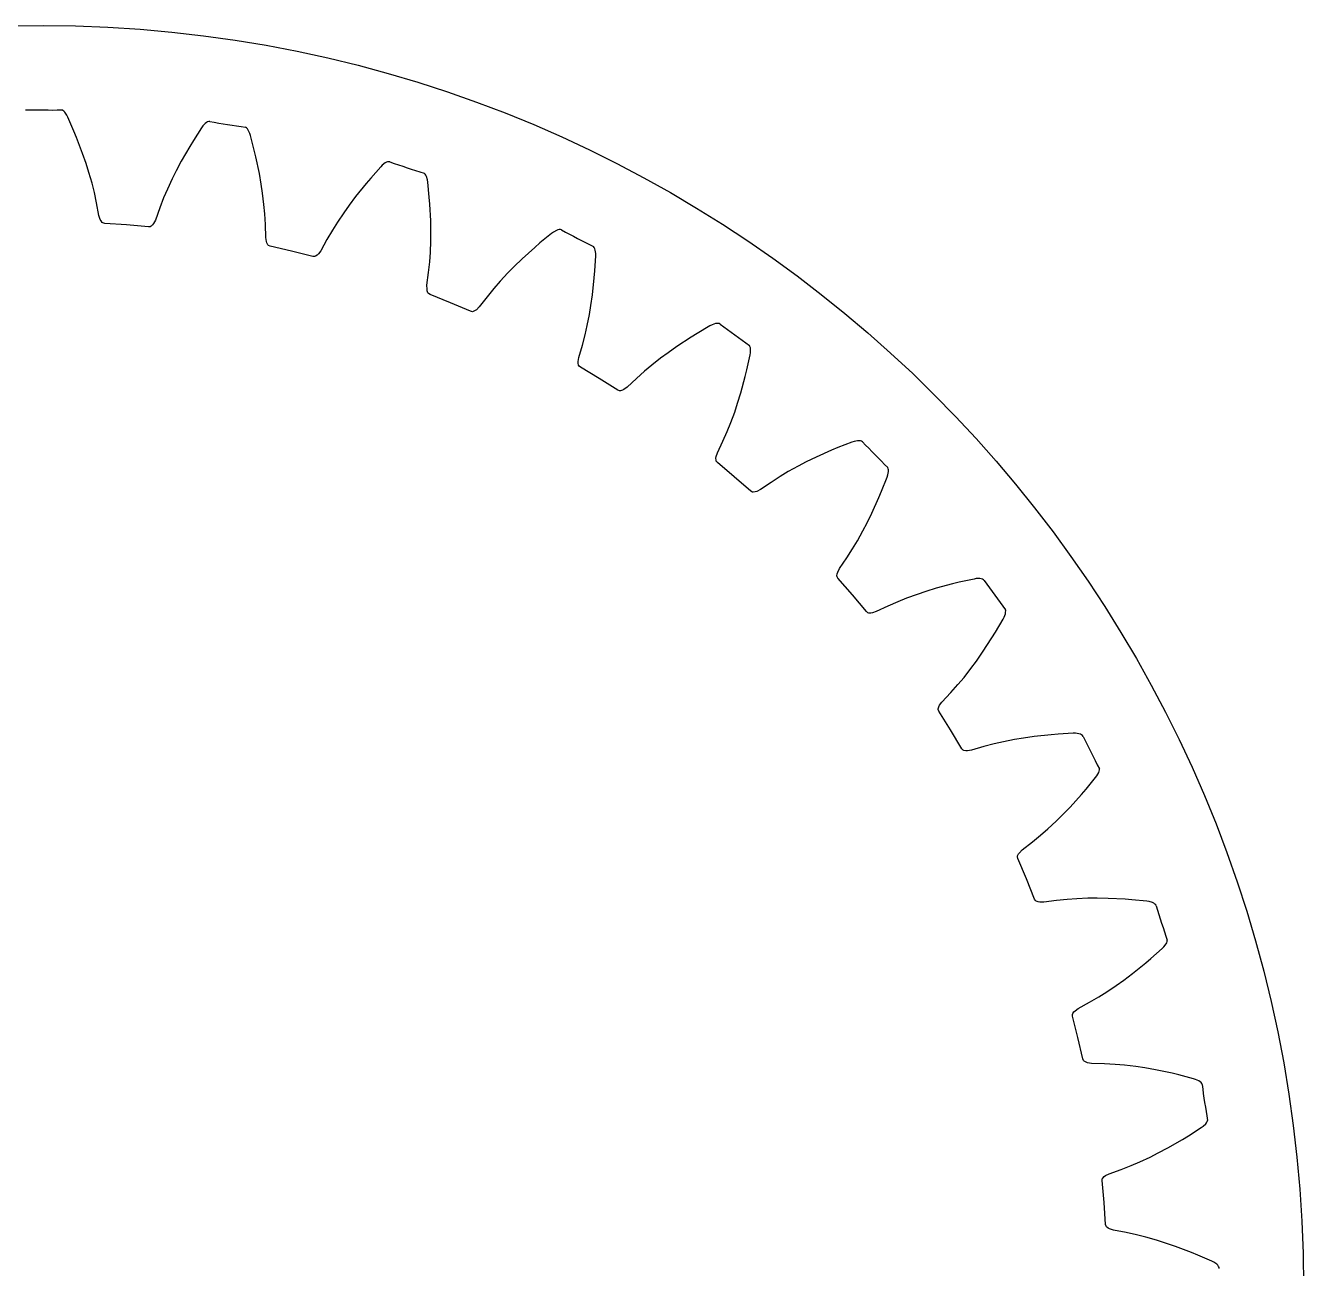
# Model space of a CAD drawing. Extents: x -33.8 to 33.8, y -33.8 to 33.8.
# Drawn here: x -0.47 to 33.75, y 0.47 to 33.75 of the extents above; entities that cross this region are included whole.
import ezdxf

# ---------------------------------------------------------------- set-up
doc = ezdxf.new("R2010")
doc.units = 0

msp = doc.modelspace()

# ---------------------------------------------------------------- linework, layer by layer
msp.add_circle((0, 0), 33.75)
msp.add_circle((0, 0), 33.75)
at = {"layer": 'layer0'}
for p, q in [((0.527, 31.478), (0.499, 31.491)), ((0.555, 31.457), (0.527, 31.478)), ((0.582, 31.428), (0.555, 31.457)), ((0.636, 31.348), (0.582, 31.428)), ((0.663, 31.295), (0.636, 31.348)), ((0.825, 30.926), (0.663, 31.295)), ((4.373, 31.156), (4.341, 31.132)), ((4.404, 31.172), (4.373, 31.156)), ((4.433, 31.181), (4.404, 31.172)), ((4.462, 31.182), (4.433, 31.181)), ((0.895, 30.753), (0.825, 30.926)), ((4.241, 31.014), (4.023, 30.674)), ((4.276, 31.062), (4.241, 31.014)), ((4.341, 31.132), (4.276, 31.062)), ((5.445, 31.008), (5.419, 31.025)), ((5.469, 30.983), (5.445, 31.008)), ((5.491, 30.95), (5.469, 30.983)), ((5.532, 30.863), (5.491, 30.95)), ((5.551, 30.806), (5.532, 30.863)), ((5.652, 30.416), (5.551, 30.806)), ((1.058, 30.328), (0.895, 30.753)), ((3.927, 30.515), (3.699, 30.12)), ((4.023, 30.674), (3.927, 30.515)), ((1.151, 30.054), (1.058, 30.328)), ((3.699, 30.12), (3.564, 29.864)), ((5.695, 30.235), (5.652, 30.416)), ((5.79, 29.789), (5.695, 30.235)), ((1.227, 29.818), (1.151, 30.054)), ((1.309, 29.53), (1.227, 29.818)), ((3.564, 29.864), (3.453, 29.643)), ((5.839, 29.504), (5.79, 29.789)), ((9.04, 29.969), (8.772, 29.667)), ((9.082, 30.011), (9.04, 29.969)), ((9.158, 30.07), (9.082, 30.011)), ((9.193, 30.088), (9.158, 30.07)), ((9.226, 30.1), (9.193, 30.088)), ((9.257, 30.104), (9.226, 30.1)), ((9.285, 30.1), (9.257, 30.104)), ((10.228, 29.774), (10.206, 29.795)), ((10.248, 29.746), (10.228, 29.774)), ((1.371, 29.283), (1.309, 29.53)), ((3.453, 29.643), (3.326, 29.371)), ((5.876, 29.259), (5.839, 29.504)), ((8.652, 29.525), (8.365, 29.171)), ((8.772, 29.667), (8.652, 29.525)), ((10.266, 29.71), (10.248, 29.746)), ((10.292, 29.618), (10.266, 29.71)), ((10.302, 29.559), (10.292, 29.618)), ((10.341, 29.157), (10.302, 29.559)), ((1.432, 29.001), (1.371, 29.283)), ((3.227, 29.137), (3.122, 28.868)), ((3.326, 29.371), (3.227, 29.137)), ((5.913, 28.962), (5.876, 29.259)), ((8.365, 29.171), (8.192, 28.939)), ((10.355, 28.972), (10.341, 29.157)), ((1.495, 28.662), (1.432, 29.001)), ((3.122, 28.868), (3.007, 28.543)), ((5.935, 28.708), (5.913, 28.962)), ((8.192, 28.939), (8.048, 28.738)), ((10.378, 28.517), (10.355, 28.972)), ((1.529, 28.56), (1.495, 28.662)), ((1.55, 28.522), (1.529, 28.56)), ((1.583, 28.478), (1.55, 28.522)), ((1.603, 28.464), (1.583, 28.478)), ((1.648, 28.452), (1.603, 28.464)), ((2.236, 28.412), (1.648, 28.452)), ((2.823, 28.359), (2.236, 28.412)), ((2.236, 28.412), (2.236, 28.412)), ((2.931, 28.413), (2.891, 28.375)), ((2.957, 28.448), (2.931, 28.413)), ((3.007, 28.543), (2.957, 28.448)), ((5.951, 28.42), (5.935, 28.708)), ((5.961, 28.075), (5.951, 28.42)), ((7.88, 28.489), (7.745, 28.273)), ((8.048, 28.738), (7.88, 28.489)), ((10.382, 28.228), (10.378, 28.517)), ((2.87, 28.364), (2.823, 28.359)), ((2.891, 28.375), (2.87, 28.364)), ((5.978, 27.97), (5.961, 28.075)), ((7.745, 28.273), (7.6, 28.024)), ((10.381, 27.98), (10.382, 28.228)), ((13.617, 28.185), (13.305, 27.93)), ((13.665, 28.22), (13.617, 28.185)), ((13.749, 28.267), (13.665, 28.22)), ((13.787, 28.28), (13.749, 28.267)), ((13.821, 28.286), (13.787, 28.28)), ((13.852, 28.285), (13.821, 28.286)), ((13.88, 28.277), (13.852, 28.285)), ((5.992, 27.928), (5.978, 27.97)), ((6.019, 27.88), (5.992, 27.928)), ((6.036, 27.862), (6.019, 27.88)), ((6.079, 27.844), (6.036, 27.862)), ((6.653, 27.712), (6.079, 27.844)), ((7.435, 27.721), (7.371, 27.635)), ((7.6, 28.024), (7.435, 27.721)), ((10.37, 27.68), (10.381, 27.98)), ((13.164, 27.808), (12.826, 27.503)), ((13.305, 27.93), (13.164, 27.808)), ((14.76, 27.807), (14.741, 27.832)), ((14.775, 27.776), (14.76, 27.807)), ((14.787, 27.738), (14.775, 27.776)), ((14.799, 27.643), (14.787, 27.738)), ((7.224, 27.569), (6.653, 27.712)), ((6.653, 27.712), (6.653, 27.712)), ((7.271, 27.566), (7.224, 27.569)), ((7.294, 27.573), (7.271, 27.566)), ((7.34, 27.605), (7.294, 27.573)), ((7.371, 27.635), (7.34, 27.605)), ((10.324, 27.139), (10.353, 27.426)), ((10.353, 27.426), (10.37, 27.68)), ((12.826, 27.503), (12.618, 27.301)), ((14.775, 27.181), (14.799, 27.583)), ((14.799, 27.583), (14.799, 27.643)), ((10.279, 26.797), (10.324, 27.139)), ((12.444, 27.125), (12.24, 26.906)), ((12.618, 27.301), (12.444, 27.125)), ((14.759, 26.995), (14.775, 27.181)), ((10.28, 26.69), (10.279, 26.797)), ((12.072, 26.713), (11.89, 26.49)), ((12.24, 26.906), (12.072, 26.713)), ((14.712, 26.542), (14.759, 26.995)), ((10.287, 26.647), (10.28, 26.69)), ((10.306, 26.595), (10.287, 26.647)), ((10.32, 26.575), (10.306, 26.595)), ((10.36, 26.55), (10.32, 26.575)), ((10.906, 26.33), (10.36, 26.55)), ((11.89, 26.49), (11.68, 26.217)), ((14.67, 26.256), (14.712, 26.542)), ((11.448, 26.099), (10.906, 26.33)), ((10.906, 26.33), (10.906, 26.33)), ((11.494, 26.089), (11.448, 26.099)), ((11.518, 26.093), (11.494, 26.089)), ((11.568, 26.117), (11.518, 26.093)), ((11.603, 26.142), (11.568, 26.117)), ((11.68, 26.217), (11.603, 26.142)), ((14.573, 25.717), (14.63, 26.011)), ((14.63, 26.011), (14.67, 26.256)), ((14.516, 25.468), (14.573, 25.717)), ((17.858, 25.708), (17.511, 25.504)), ((17.912, 25.735), (17.858, 25.708)), ((18.002, 25.768), (17.912, 25.735)), ((18.041, 25.775), (18.002, 25.768)), ((18.076, 25.776), (18.041, 25.775)), ((18.106, 25.77), (18.076, 25.776)), ((18.132, 25.758), (18.106, 25.77)), ((14.442, 25.19), (14.516, 25.468)), ((17.352, 25.406), (16.97, 25.158)), ((17.511, 25.504), (17.352, 25.406)), ((14.345, 24.859), (14.442, 25.19)), ((16.734, 24.991), (16.534, 24.844)), ((16.97, 25.158), (16.734, 24.991)), ((18.928, 25.156), (18.913, 25.183)), ((18.939, 25.123), (18.928, 25.156)), ((18.931, 24.929), (18.941, 24.988)), ((18.944, 25.084), (18.939, 25.123)), ((18.941, 24.988), (18.944, 25.084)), ((14.329, 24.753), (14.345, 24.859)), ((14.329, 24.71), (14.329, 24.753)), ((14.339, 24.655), (14.329, 24.71)), ((14.35, 24.634), (14.339, 24.655)), ((16.298, 24.66), (16.103, 24.496)), ((16.534, 24.844), (16.298, 24.66)), ((18.845, 24.535), (18.931, 24.929)), ((14.386, 24.602), (14.35, 24.634)), ((14.891, 24.3), (14.386, 24.602)), ((15.39, 23.987), (14.891, 24.3)), ((14.891, 24.3), (14.891, 24.3)), ((15.888, 24.304), (15.637, 24.067)), ((16.103, 24.496), (15.888, 24.304)), ((18.683, 23.914), (18.801, 24.354)), ((18.801, 24.354), (18.845, 24.535)), ((15.434, 23.97), (15.39, 23.987)), ((15.458, 23.97), (15.434, 23.97)), ((15.511, 23.985), (15.458, 23.97)), ((15.55, 24.005), (15.511, 23.985)), ((15.637, 24.067), (15.55, 24.005)), ((18.519, 23.402), (18.597, 23.638)), ((18.597, 23.638), (18.683, 23.914)), ((18.417, 23.121), (18.519, 23.402)), ((18.321, 22.884), (18.417, 23.121)), ((18.057, 22.309), (18.205, 22.62)), ((18.205, 22.62), (18.321, 22.884)), ((21.66, 22.598), (21.285, 22.451)), ((21.717, 22.616), (21.66, 22.598)), ((21.811, 22.635), (21.717, 22.616)), ((21.851, 22.635), (21.811, 22.635)), ((21.885, 22.631), (21.851, 22.635)), ((21.915, 22.62), (21.885, 22.631)), ((21.938, 22.604), (21.915, 22.62)), ((18.025, 22.207), (18.057, 22.309)), ((21.113, 22.379), (20.697, 22.194)), ((21.285, 22.451), (21.113, 22.379)), ((18.018, 22.164), (18.025, 22.207)), ((18.02, 22.109), (18.018, 22.164)), ((18.027, 22.085), (18.02, 22.109)), ((18.057, 22.049), (18.027, 22.085)), ((18.509, 21.671), (18.057, 22.049)), ((20.217, 21.952), (19.955, 21.807)), ((20.437, 22.066), (20.217, 21.952)), ((20.697, 22.194), (20.437, 22.066)), ((22.631, 21.885), (22.62, 21.915)), ((18.953, 21.284), (18.509, 21.671)), ((18.509, 21.671), (18.509, 21.671)), ((19.736, 21.675), (19.494, 21.519)), ((19.955, 21.807), (19.736, 21.675)), ((22.451, 21.285), (22.598, 21.66)), ((22.598, 21.66), (22.616, 21.717)), ((22.616, 21.717), (22.635, 21.811)), ((22.635, 21.851), (22.631, 21.885)), ((22.635, 21.811), (22.635, 21.851)), ((18.993, 21.26), (18.953, 21.284)), ((19.017, 21.257), (18.993, 21.26)), ((19.072, 21.264), (19.017, 21.257)), ((19.114, 21.277), (19.072, 21.264)), ((19.21, 21.324), (19.114, 21.277)), ((19.494, 21.519), (19.21, 21.324)), ((22.379, 21.113), (22.451, 21.285)), ((22.194, 20.697), (22.379, 21.113)), ((22.066, 20.437), (22.194, 20.697)), ((21.807, 19.955), (21.952, 20.217)), ((21.952, 20.217), (22.066, 20.437)), ((21.675, 19.736), (21.807, 19.955)), ((21.519, 19.494), (21.675, 19.736)), ((21.277, 19.114), (21.324, 19.21)), ((21.324, 19.21), (21.519, 19.494)), ((21.257, 19.017), (21.264, 19.072)), ((21.26, 18.993), (21.257, 19.017)), ((21.284, 18.953), (21.26, 18.993)), ((21.264, 19.072), (21.277, 19.114)), ((21.671, 18.509), (21.284, 18.953)), ((24.535, 18.845), (24.354, 18.801)), ((24.929, 18.931), (24.535, 18.845)), ((24.988, 18.941), (24.929, 18.931)), ((25.084, 18.944), (24.988, 18.941)), ((25.123, 18.939), (25.084, 18.944)), ((25.156, 18.928), (25.123, 18.939)), ((25.183, 18.913), (25.156, 18.928)), ((25.204, 18.894), (25.183, 18.913)), ((22.049, 18.057), (21.671, 18.509)), ((21.671, 18.509), (21.671, 18.509)), ((23.402, 18.519), (23.121, 18.417)), ((23.638, 18.597), (23.402, 18.519)), ((23.914, 18.683), (23.638, 18.597)), ((24.354, 18.801), (23.914, 18.683)), ((22.62, 18.205), (22.309, 18.057)), ((22.884, 18.321), (22.62, 18.205)), ((23.121, 18.417), (22.884, 18.321)), ((22.085, 18.027), (22.049, 18.057)), ((22.109, 18.02), (22.085, 18.027)), ((22.164, 18.018), (22.109, 18.02)), ((22.207, 18.025), (22.164, 18.018)), ((22.309, 18.057), (22.207, 18.025)), ((25.504, 17.511), (25.708, 17.858)), ((25.708, 17.858), (25.735, 17.912)), ((25.735, 17.912), (25.768, 18.002)), ((25.768, 18.002), (25.775, 18.041)), ((25.776, 18.076), (25.77, 18.106)), ((25.775, 18.041), (25.776, 18.076)), ((25.406, 17.352), (25.504, 17.511)), ((25.158, 16.97), (25.406, 17.352)), ((24.991, 16.734), (25.158, 16.97)), ((24.66, 16.298), (24.844, 16.534)), ((24.844, 16.534), (24.991, 16.734)), ((24.304, 15.888), (24.496, 16.103)), ((24.496, 16.103), (24.66, 16.298)), ((24.067, 15.637), (24.304, 15.888)), ((23.97, 15.458), (23.985, 15.511)), ((23.97, 15.434), (23.97, 15.458)), ((23.987, 15.39), (23.97, 15.434)), ((23.985, 15.511), (24.005, 15.55)), ((24.005, 15.55), (24.067, 15.637)), ((24.3, 14.891), (23.987, 15.39)), ((24.602, 14.386), (24.3, 14.891)), ((24.3, 14.891), (24.3, 14.891)), ((26.995, 14.759), (26.542, 14.712)), ((27.181, 14.775), (26.995, 14.759)), ((27.583, 14.799), (27.181, 14.775)), ((27.643, 14.799), (27.583, 14.799)), ((27.738, 14.787), (27.643, 14.799)), ((27.776, 14.775), (27.738, 14.787)), ((27.807, 14.76), (27.776, 14.775)), ((27.832, 14.741), (27.807, 14.76)), ((27.85, 14.718), (27.832, 14.741)), ((24.634, 14.35), (24.602, 14.386)), ((25.19, 14.442), (24.859, 14.345)), ((25.468, 14.516), (25.19, 14.442)), ((25.717, 14.573), (25.468, 14.516)), ((26.011, 14.63), (25.717, 14.573)), ((26.256, 14.67), (26.011, 14.63)), ((26.542, 14.712), (26.256, 14.67)), ((24.655, 14.339), (24.634, 14.35)), ((24.71, 14.329), (24.655, 14.339)), ((24.753, 14.329), (24.71, 14.329)), ((24.859, 14.345), (24.753, 14.329)), ((28.22, 13.665), (28.267, 13.749)), ((28.267, 13.749), (28.28, 13.787)), ((28.28, 13.787), (28.286, 13.821)), ((28.286, 13.821), (28.285, 13.852)), ((27.93, 13.305), (28.185, 13.617)), ((28.185, 13.617), (28.22, 13.665)), ((27.503, 12.826), (27.808, 13.164)), ((27.808, 13.164), (27.93, 13.305)), ((27.301, 12.618), (27.503, 12.826)), ((26.906, 12.24), (27.125, 12.444)), ((27.125, 12.444), (27.301, 12.618)), ((26.49, 11.89), (26.713, 12.072)), ((26.713, 12.072), (26.906, 12.24)), ((26.142, 11.603), (26.217, 11.68)), ((26.217, 11.68), (26.49, 11.89)), ((26.089, 11.494), (26.093, 11.518)), ((26.099, 11.448), (26.089, 11.494)), ((26.093, 11.518), (26.117, 11.568)), ((26.33, 10.906), (26.099, 11.448)), ((26.117, 11.568), (26.142, 11.603)), ((26.55, 10.36), (26.33, 10.906)), ((26.33, 10.906), (26.33, 10.906)), ((26.575, 10.32), (26.55, 10.36)), ((26.595, 10.306), (26.575, 10.32)), ((26.647, 10.287), (26.595, 10.306)), ((26.69, 10.28), (26.647, 10.287)), ((26.797, 10.279), (26.69, 10.28)), ((27.139, 10.324), (26.797, 10.279)), ((27.426, 10.353), (27.139, 10.324)), ((27.68, 10.37), (27.426, 10.353)), ((27.98, 10.381), (27.68, 10.37)), ((28.228, 10.382), (27.98, 10.381)), ((28.517, 10.378), (28.228, 10.382)), ((28.972, 10.355), (28.517, 10.378)), ((29.157, 10.341), (28.972, 10.355)), ((29.559, 10.302), (29.157, 10.341)), ((29.618, 10.292), (29.559, 10.302)), ((29.71, 10.266), (29.618, 10.292)), ((29.746, 10.248), (29.71, 10.266)), ((29.774, 10.228), (29.746, 10.248)), ((29.795, 10.206), (29.774, 10.228)), ((29.809, 10.181), (29.795, 10.206)), ((30.1, 9.226), (30.104, 9.257)), ((29.667, 8.772), (29.969, 9.04)), ((29.969, 9.04), (30.011, 9.082)), ((30.011, 9.082), (30.07, 9.158)), ((30.07, 9.158), (30.088, 9.193)), ((30.088, 9.193), (30.1, 9.226)), ((29.171, 8.365), (29.525, 8.652)), ((29.525, 8.652), (29.667, 8.772)), ((28.939, 8.192), (29.171, 8.365)), ((28.273, 7.745), (28.489, 7.88)), ((28.489, 7.88), (28.738, 8.048)), ((28.738, 8.048), (28.939, 8.192)), ((27.721, 7.435), (28.024, 7.6)), ((28.024, 7.6), (28.273, 7.745)), ((27.566, 7.271), (27.573, 7.294)), ((27.569, 7.224), (27.566, 7.271)), ((27.712, 6.653), (27.569, 7.224)), ((27.573, 7.294), (27.605, 7.34)), ((27.605, 7.34), (27.635, 7.371)), ((27.635, 7.371), (27.721, 7.435)), ((27.844, 6.079), (27.712, 6.653)), ((27.712, 6.653), (27.712, 6.653)), ((27.862, 6.036), (27.844, 6.079)), ((27.88, 6.019), (27.862, 6.036)), ((27.928, 5.992), (27.88, 6.019)), ((27.97, 5.978), (27.928, 5.992)), ((28.075, 5.961), (27.97, 5.978)), ((28.42, 5.951), (28.075, 5.961)), ((28.708, 5.935), (28.42, 5.951)), ((28.962, 5.913), (28.708, 5.935)), ((29.259, 5.876), (28.962, 5.913)), ((29.504, 5.839), (29.259, 5.876)), ((29.789, 5.79), (29.504, 5.839)), ((30.235, 5.695), (29.789, 5.79)), ((30.416, 5.652), (30.235, 5.695)), ((30.806, 5.551), (30.416, 5.652)), ((30.863, 5.532), (30.806, 5.551)), ((30.95, 5.491), (30.863, 5.532)), ((30.983, 5.469), (30.95, 5.491)), ((31.008, 5.445), (30.983, 5.469)), ((31.025, 5.419), (31.008, 5.445)), ((31.035, 5.392), (31.025, 5.419)), ((30.674, 4.023), (31.014, 4.241)), ((31.014, 4.241), (31.062, 4.276)), ((31.062, 4.276), (31.132, 4.341)), ((31.132, 4.341), (31.156, 4.373)), ((31.156, 4.373), (31.172, 4.404)), ((31.172, 4.404), (31.181, 4.433)), ((30.12, 3.699), (30.515, 3.927)), ((30.515, 3.927), (30.674, 4.023)), ((29.371, 3.326), (29.643, 3.453)), ((29.643, 3.453), (29.864, 3.564)), ((29.864, 3.564), (30.12, 3.699)), ((28.543, 3.007), (28.868, 3.122)), ((28.868, 3.122), (29.137, 3.227)), ((29.137, 3.227), (29.371, 3.326)), ((28.359, 2.823), (28.364, 2.87)), ((28.412, 2.236), (28.359, 2.823)), ((28.364, 2.87), (28.375, 2.891)), ((28.375, 2.891), (28.413, 2.931)), ((28.413, 2.931), (28.448, 2.957)), ((28.448, 2.957), (28.543, 3.007)), ((28.452, 1.648), (28.412, 2.236)), ((28.412, 2.236), (28.412, 2.236)), ((28.464, 1.603), (28.452, 1.648)), ((28.478, 1.583), (28.464, 1.603)), ((28.522, 1.55), (28.478, 1.583)), ((28.56, 1.529), (28.522, 1.55)), ((28.662, 1.495), (28.56, 1.529)), ((29.001, 1.432), (28.662, 1.495)), ((29.283, 1.371), (29.001, 1.432)), ((29.53, 1.309), (29.283, 1.371)), ((29.818, 1.227), (29.53, 1.309)), ((30.054, 1.151), (29.818, 1.227)), ((30.328, 1.058), (30.054, 1.151)), ((30.753, 0.895), (30.328, 1.058)), ((30.926, 0.825), (30.753, 0.895)), ((31.295, 0.663), (30.926, 0.825)), ((31.348, 0.636), (31.295, 0.663)), ((31.428, 0.582), (31.348, 0.636)), ((31.457, 0.555), (31.428, 0.582)), ((31.478, 0.527), (31.457, 0.555)), ((31.491, 0.499), (31.478, 0.527)), ((31.496, 0.471), (31.491, 0.499))]:
    msp.add_line(p, q, dxfattribs=at)
for centre, start, end in [((0.209, 65.239), 268.8466, 270.4929), ((10.412, 64.404), 259.8466, 261.4929), ((20.359, 61.982), 250.8466, 252.4929), ((29.804, 58.034), 241.8466, 243.4929), ((38.516, 52.657), 232.8466, 234.4929), ((46.279, 45.984), 223.8466, 225.4929), ((52.902, 38.178), 214.8466, 216.4929), ((58.224, 29.432), 205.8466, 207.4929), ((62.111, 19.962), 196.8466, 198.4929), ((64.469, 10), 187.8466, 189.4929)]:
    msp.add_arc(centre, 33.75, start, end, dxfattribs=at)
at = {"layer": 'layer1'}
for p, q in [((0.527, 31.478), (0.499, 31.491)), ((0.555, 31.457), (0.527, 31.478)), ((0.582, 31.428), (0.555, 31.457)), ((0.636, 31.348), (0.582, 31.428)), ((0.663, 31.295), (0.636, 31.348)), ((0.825, 30.926), (0.663, 31.295)), ((4.373, 31.156), (4.341, 31.132)), ((4.404, 31.172), (4.373, 31.156)), ((4.433, 31.181), (4.404, 31.172)), ((4.462, 31.182), (4.433, 31.181)), ((0.895, 30.753), (0.825, 30.926)), ((4.241, 31.014), (4.023, 30.674)), ((4.276, 31.062), (4.241, 31.014)), ((4.341, 31.132), (4.276, 31.062)), ((5.445, 31.008), (5.419, 31.025)), ((5.469, 30.983), (5.445, 31.008)), ((5.491, 30.95), (5.469, 30.983)), ((5.532, 30.863), (5.491, 30.95)), ((5.551, 30.806), (5.532, 30.863)), ((5.652, 30.416), (5.551, 30.806)), ((1.058, 30.328), (0.895, 30.753)), ((3.927, 30.515), (3.699, 30.12)), ((4.023, 30.674), (3.927, 30.515)), ((1.151, 30.054), (1.058, 30.328)), ((3.699, 30.12), (3.564, 29.864)), ((5.695, 30.235), (5.652, 30.416)), ((5.79, 29.789), (5.695, 30.235)), ((1.227, 29.818), (1.151, 30.054)), ((1.309, 29.53), (1.227, 29.818)), ((3.564, 29.864), (3.453, 29.643)), ((5.839, 29.504), (5.79, 29.789)), ((9.04, 29.969), (8.772, 29.667)), ((9.082, 30.011), (9.04, 29.969)), ((9.158, 30.07), (9.082, 30.011)), ((9.193, 30.088), (9.158, 30.07)), ((9.226, 30.1), (9.193, 30.088)), ((9.257, 30.104), (9.226, 30.1)), ((9.285, 30.1), (9.257, 30.104)), ((10.228, 29.774), (10.206, 29.795)), ((10.248, 29.746), (10.228, 29.774)), ((1.371, 29.283), (1.309, 29.53)), ((3.453, 29.643), (3.326, 29.371)), ((5.876, 29.259), (5.839, 29.504)), ((8.652, 29.525), (8.365, 29.171)), ((8.772, 29.667), (8.652, 29.525)), ((10.266, 29.71), (10.248, 29.746)), ((10.292, 29.618), (10.266, 29.71)), ((10.302, 29.559), (10.292, 29.618)), ((10.341, 29.157), (10.302, 29.559)), ((1.432, 29.001), (1.371, 29.283)), ((3.227, 29.137), (3.122, 28.868)), ((3.326, 29.371), (3.227, 29.137)), ((5.913, 28.962), (5.876, 29.259)), ((8.365, 29.171), (8.192, 28.939)), ((10.355, 28.972), (10.341, 29.157)), ((1.495, 28.662), (1.432, 29.001)), ((3.122, 28.868), (3.007, 28.543)), ((5.935, 28.708), (5.913, 28.962)), ((8.192, 28.939), (8.048, 28.738)), ((10.378, 28.517), (10.355, 28.972)), ((1.529, 28.56), (1.495, 28.662)), ((1.55, 28.522), (1.529, 28.56)), ((1.583, 28.478), (1.55, 28.522)), ((1.603, 28.464), (1.583, 28.478)), ((1.648, 28.452), (1.603, 28.464)), ((2.236, 28.412), (1.648, 28.452)), ((2.823, 28.359), (2.236, 28.412)), ((2.236, 28.412), (2.236, 28.412)), ((2.931, 28.413), (2.891, 28.375)), ((2.957, 28.448), (2.931, 28.413)), ((3.007, 28.543), (2.957, 28.448)), ((5.951, 28.42), (5.935, 28.708)), ((5.961, 28.075), (5.951, 28.42)), ((7.88, 28.489), (7.745, 28.273)), ((8.048, 28.738), (7.88, 28.489)), ((10.382, 28.228), (10.378, 28.517)), ((2.87, 28.364), (2.823, 28.359)), ((2.891, 28.375), (2.87, 28.364)), ((5.978, 27.97), (5.961, 28.075)), ((7.745, 28.273), (7.6, 28.024)), ((10.381, 27.98), (10.382, 28.228)), ((13.617, 28.185), (13.305, 27.93)), ((13.665, 28.22), (13.617, 28.185)), ((13.749, 28.267), (13.665, 28.22)), ((13.787, 28.28), (13.749, 28.267)), ((13.821, 28.286), (13.787, 28.28)), ((13.852, 28.285), (13.821, 28.286)), ((13.88, 28.277), (13.852, 28.285)), ((5.992, 27.928), (5.978, 27.97)), ((6.019, 27.88), (5.992, 27.928)), ((6.036, 27.862), (6.019, 27.88)), ((6.079, 27.844), (6.036, 27.862)), ((6.653, 27.712), (6.079, 27.844)), ((7.435, 27.721), (7.371, 27.635)), ((7.6, 28.024), (7.435, 27.721)), ((10.37, 27.68), (10.381, 27.98)), ((13.164, 27.808), (12.826, 27.503)), ((13.305, 27.93), (13.164, 27.808)), ((14.76, 27.807), (14.741, 27.832)), ((14.775, 27.776), (14.76, 27.807)), ((14.787, 27.738), (14.775, 27.776)), ((14.799, 27.643), (14.787, 27.738)), ((7.224, 27.569), (6.653, 27.712)), ((6.653, 27.712), (6.653, 27.712)), ((7.271, 27.566), (7.224, 27.569)), ((7.294, 27.573), (7.271, 27.566)), ((7.34, 27.605), (7.294, 27.573)), ((7.371, 27.635), (7.34, 27.605)), ((10.324, 27.139), (10.353, 27.426)), ((10.353, 27.426), (10.37, 27.68)), ((12.826, 27.503), (12.618, 27.301)), ((14.775, 27.181), (14.799, 27.583)), ((14.799, 27.583), (14.799, 27.643)), ((10.279, 26.797), (10.324, 27.139)), ((12.444, 27.125), (12.24, 26.906)), ((12.618, 27.301), (12.444, 27.125)), ((14.759, 26.995), (14.775, 27.181)), ((10.28, 26.69), (10.279, 26.797)), ((12.072, 26.713), (11.89, 26.49)), ((12.24, 26.906), (12.072, 26.713)), ((14.712, 26.542), (14.759, 26.995)), ((10.287, 26.647), (10.28, 26.69)), ((10.306, 26.595), (10.287, 26.647)), ((10.32, 26.575), (10.306, 26.595)), ((10.36, 26.55), (10.32, 26.575)), ((10.906, 26.33), (10.36, 26.55)), ((11.89, 26.49), (11.68, 26.217)), ((14.67, 26.256), (14.712, 26.542)), ((11.448, 26.099), (10.906, 26.33)), ((10.906, 26.33), (10.906, 26.33)), ((11.494, 26.089), (11.448, 26.099)), ((11.518, 26.093), (11.494, 26.089)), ((11.568, 26.117), (11.518, 26.093)), ((11.603, 26.142), (11.568, 26.117)), ((11.68, 26.217), (11.603, 26.142)), ((14.573, 25.717), (14.63, 26.011)), ((14.63, 26.011), (14.67, 26.256)), ((14.516, 25.468), (14.573, 25.717)), ((17.858, 25.708), (17.511, 25.504)), ((17.912, 25.735), (17.858, 25.708)), ((18.002, 25.768), (17.912, 25.735)), ((18.041, 25.775), (18.002, 25.768)), ((18.076, 25.776), (18.041, 25.775)), ((18.106, 25.77), (18.076, 25.776)), ((18.132, 25.758), (18.106, 25.77)), ((14.442, 25.19), (14.516, 25.468)), ((17.352, 25.406), (16.97, 25.158)), ((17.511, 25.504), (17.352, 25.406)), ((14.345, 24.859), (14.442, 25.19)), ((16.734, 24.991), (16.534, 24.844)), ((16.97, 25.158), (16.734, 24.991)), ((18.928, 25.156), (18.913, 25.183)), ((18.939, 25.123), (18.928, 25.156)), ((18.931, 24.929), (18.941, 24.988)), ((18.944, 25.084), (18.939, 25.123)), ((18.941, 24.988), (18.944, 25.084)), ((14.329, 24.753), (14.345, 24.859)), ((14.329, 24.71), (14.329, 24.753)), ((14.339, 24.655), (14.329, 24.71)), ((14.35, 24.634), (14.339, 24.655)), ((16.298, 24.66), (16.103, 24.496)), ((16.534, 24.844), (16.298, 24.66)), ((18.845, 24.535), (18.931, 24.929)), ((14.386, 24.602), (14.35, 24.634)), ((14.891, 24.3), (14.386, 24.602)), ((15.39, 23.987), (14.891, 24.3)), ((14.891, 24.3), (14.891, 24.3)), ((15.888, 24.304), (15.637, 24.067)), ((16.103, 24.496), (15.888, 24.304)), ((18.683, 23.914), (18.801, 24.354)), ((18.801, 24.354), (18.845, 24.535)), ((15.434, 23.97), (15.39, 23.987)), ((15.458, 23.97), (15.434, 23.97)), ((15.511, 23.985), (15.458, 23.97)), ((15.55, 24.005), (15.511, 23.985)), ((15.637, 24.067), (15.55, 24.005)), ((18.519, 23.402), (18.597, 23.638)), ((18.597, 23.638), (18.683, 23.914)), ((18.417, 23.121), (18.519, 23.402)), ((18.321, 22.884), (18.417, 23.121)), ((18.057, 22.309), (18.205, 22.62)), ((18.205, 22.62), (18.321, 22.884)), ((21.66, 22.598), (21.285, 22.451)), ((21.717, 22.616), (21.66, 22.598)), ((21.811, 22.635), (21.717, 22.616)), ((21.851, 22.635), (21.811, 22.635)), ((21.885, 22.631), (21.851, 22.635)), ((21.915, 22.62), (21.885, 22.631)), ((21.938, 22.604), (21.915, 22.62)), ((18.025, 22.207), (18.057, 22.309)), ((21.113, 22.379), (20.697, 22.194)), ((21.285, 22.451), (21.113, 22.379)), ((18.018, 22.164), (18.025, 22.207)), ((18.02, 22.109), (18.018, 22.164)), ((18.027, 22.085), (18.02, 22.109)), ((18.057, 22.049), (18.027, 22.085)), ((18.509, 21.671), (18.057, 22.049)), ((20.217, 21.952), (19.955, 21.807)), ((20.437, 22.066), (20.217, 21.952)), ((20.697, 22.194), (20.437, 22.066)), ((22.631, 21.885), (22.62, 21.915)), ((18.953, 21.284), (18.509, 21.671)), ((18.509, 21.671), (18.509, 21.671)), ((19.736, 21.675), (19.494, 21.519)), ((19.955, 21.807), (19.736, 21.675)), ((22.451, 21.285), (22.598, 21.66)), ((22.598, 21.66), (22.616, 21.717)), ((22.616, 21.717), (22.635, 21.811)), ((22.635, 21.851), (22.631, 21.885)), ((22.635, 21.811), (22.635, 21.851)), ((18.993, 21.26), (18.953, 21.284)), ((19.017, 21.257), (18.993, 21.26)), ((19.072, 21.264), (19.017, 21.257)), ((19.114, 21.277), (19.072, 21.264)), ((19.21, 21.324), (19.114, 21.277)), ((19.494, 21.519), (19.21, 21.324)), ((22.379, 21.113), (22.451, 21.285)), ((22.194, 20.697), (22.379, 21.113)), ((22.066, 20.437), (22.194, 20.697)), ((21.807, 19.955), (21.952, 20.217)), ((21.952, 20.217), (22.066, 20.437)), ((21.675, 19.736), (21.807, 19.955)), ((21.519, 19.494), (21.675, 19.736)), ((21.277, 19.114), (21.324, 19.21)), ((21.324, 19.21), (21.519, 19.494)), ((21.257, 19.017), (21.264, 19.072)), ((21.26, 18.993), (21.257, 19.017)), ((21.284, 18.953), (21.26, 18.993)), ((21.264, 19.072), (21.277, 19.114)), ((21.671, 18.509), (21.284, 18.953)), ((24.535, 18.845), (24.354, 18.801)), ((24.929, 18.931), (24.535, 18.845)), ((24.988, 18.941), (24.929, 18.931)), ((25.084, 18.944), (24.988, 18.941)), ((25.123, 18.939), (25.084, 18.944)), ((25.156, 18.928), (25.123, 18.939)), ((25.183, 18.913), (25.156, 18.928)), ((25.204, 18.894), (25.183, 18.913)), ((22.049, 18.057), (21.671, 18.509)), ((21.671, 18.509), (21.671, 18.509)), ((23.402, 18.519), (23.121, 18.417)), ((23.638, 18.597), (23.402, 18.519)), ((23.914, 18.683), (23.638, 18.597)), ((24.354, 18.801), (23.914, 18.683)), ((22.62, 18.205), (22.309, 18.057)), ((22.884, 18.321), (22.62, 18.205)), ((23.121, 18.417), (22.884, 18.321)), ((22.085, 18.027), (22.049, 18.057)), ((22.109, 18.02), (22.085, 18.027)), ((22.164, 18.018), (22.109, 18.02)), ((22.207, 18.025), (22.164, 18.018)), ((22.309, 18.057), (22.207, 18.025)), ((25.504, 17.511), (25.708, 17.858)), ((25.708, 17.858), (25.735, 17.912)), ((25.735, 17.912), (25.768, 18.002)), ((25.768, 18.002), (25.775, 18.041)), ((25.776, 18.076), (25.77, 18.106)), ((25.775, 18.041), (25.776, 18.076)), ((25.406, 17.352), (25.504, 17.511)), ((25.158, 16.97), (25.406, 17.352)), ((24.991, 16.734), (25.158, 16.97)), ((24.66, 16.298), (24.844, 16.534)), ((24.844, 16.534), (24.991, 16.734)), ((24.304, 15.888), (24.496, 16.103)), ((24.496, 16.103), (24.66, 16.298)), ((24.067, 15.637), (24.304, 15.888)), ((23.97, 15.458), (23.985, 15.511)), ((23.97, 15.434), (23.97, 15.458)), ((23.987, 15.39), (23.97, 15.434)), ((23.985, 15.511), (24.005, 15.55)), ((24.005, 15.55), (24.067, 15.637)), ((24.3, 14.891), (23.987, 15.39)), ((24.602, 14.386), (24.3, 14.891)), ((24.3, 14.891), (24.3, 14.891)), ((26.995, 14.759), (26.542, 14.712)), ((27.181, 14.775), (26.995, 14.759)), ((27.583, 14.799), (27.181, 14.775)), ((27.643, 14.799), (27.583, 14.799)), ((27.738, 14.787), (27.643, 14.799)), ((27.776, 14.775), (27.738, 14.787)), ((27.807, 14.76), (27.776, 14.775)), ((27.832, 14.741), (27.807, 14.76)), ((27.85, 14.718), (27.832, 14.741)), ((24.634, 14.35), (24.602, 14.386)), ((25.19, 14.442), (24.859, 14.345)), ((25.468, 14.516), (25.19, 14.442)), ((25.717, 14.573), (25.468, 14.516)), ((26.011, 14.63), (25.717, 14.573)), ((26.256, 14.67), (26.011, 14.63)), ((26.542, 14.712), (26.256, 14.67)), ((24.655, 14.339), (24.634, 14.35)), ((24.71, 14.329), (24.655, 14.339)), ((24.753, 14.329), (24.71, 14.329)), ((24.859, 14.345), (24.753, 14.329)), ((28.22, 13.665), (28.267, 13.749)), ((28.267, 13.749), (28.28, 13.787)), ((28.28, 13.787), (28.286, 13.821)), ((28.286, 13.821), (28.285, 13.852)), ((27.93, 13.305), (28.185, 13.617)), ((28.185, 13.617), (28.22, 13.665)), ((27.503, 12.826), (27.808, 13.164)), ((27.808, 13.164), (27.93, 13.305)), ((27.301, 12.618), (27.503, 12.826)), ((26.906, 12.24), (27.125, 12.444)), ((27.125, 12.444), (27.301, 12.618)), ((26.49, 11.89), (26.713, 12.072)), ((26.713, 12.072), (26.906, 12.24)), ((26.142, 11.603), (26.217, 11.68)), ((26.217, 11.68), (26.49, 11.89)), ((26.089, 11.494), (26.093, 11.518)), ((26.099, 11.448), (26.089, 11.494)), ((26.093, 11.518), (26.117, 11.568)), ((26.33, 10.906), (26.099, 11.448)), ((26.117, 11.568), (26.142, 11.603)), ((26.55, 10.36), (26.33, 10.906)), ((26.33, 10.906), (26.33, 10.906)), ((26.575, 10.32), (26.55, 10.36)), ((26.595, 10.306), (26.575, 10.32)), ((26.647, 10.287), (26.595, 10.306)), ((26.69, 10.28), (26.647, 10.287)), ((26.797, 10.279), (26.69, 10.28)), ((27.139, 10.324), (26.797, 10.279)), ((27.426, 10.353), (27.139, 10.324)), ((27.68, 10.37), (27.426, 10.353)), ((27.98, 10.381), (27.68, 10.37)), ((28.228, 10.382), (27.98, 10.381)), ((28.517, 10.378), (28.228, 10.382)), ((28.972, 10.355), (28.517, 10.378)), ((29.157, 10.341), (28.972, 10.355)), ((29.559, 10.302), (29.157, 10.341)), ((29.618, 10.292), (29.559, 10.302)), ((29.71, 10.266), (29.618, 10.292)), ((29.746, 10.248), (29.71, 10.266)), ((29.774, 10.228), (29.746, 10.248)), ((29.795, 10.206), (29.774, 10.228)), ((29.809, 10.181), (29.795, 10.206)), ((30.1, 9.226), (30.104, 9.257)), ((29.667, 8.772), (29.969, 9.04)), ((29.969, 9.04), (30.011, 9.082)), ((30.011, 9.082), (30.07, 9.158)), ((30.07, 9.158), (30.088, 9.193)), ((30.088, 9.193), (30.1, 9.226)), ((29.171, 8.365), (29.525, 8.652)), ((29.525, 8.652), (29.667, 8.772)), ((28.939, 8.192), (29.171, 8.365)), ((28.273, 7.745), (28.489, 7.88)), ((28.489, 7.88), (28.738, 8.048)), ((28.738, 8.048), (28.939, 8.192)), ((27.721, 7.435), (28.024, 7.6)), ((28.024, 7.6), (28.273, 7.745)), ((27.566, 7.271), (27.573, 7.294)), ((27.569, 7.224), (27.566, 7.271)), ((27.712, 6.653), (27.569, 7.224)), ((27.573, 7.294), (27.605, 7.34)), ((27.605, 7.34), (27.635, 7.371)), ((27.635, 7.371), (27.721, 7.435)), ((27.844, 6.079), (27.712, 6.653)), ((27.712, 6.653), (27.712, 6.653)), ((27.862, 6.036), (27.844, 6.079)), ((27.88, 6.019), (27.862, 6.036)), ((27.928, 5.992), (27.88, 6.019)), ((27.97, 5.978), (27.928, 5.992)), ((28.075, 5.961), (27.97, 5.978)), ((28.42, 5.951), (28.075, 5.961)), ((28.708, 5.935), (28.42, 5.951)), ((28.962, 5.913), (28.708, 5.935)), ((29.259, 5.876), (28.962, 5.913)), ((29.504, 5.839), (29.259, 5.876)), ((29.789, 5.79), (29.504, 5.839)), ((30.235, 5.695), (29.789, 5.79)), ((30.416, 5.652), (30.235, 5.695)), ((30.806, 5.551), (30.416, 5.652)), ((30.863, 5.532), (30.806, 5.551)), ((30.95, 5.491), (30.863, 5.532)), ((30.983, 5.469), (30.95, 5.491)), ((31.008, 5.445), (30.983, 5.469)), ((31.025, 5.419), (31.008, 5.445)), ((31.035, 5.392), (31.025, 5.419)), ((30.674, 4.023), (31.014, 4.241)), ((31.014, 4.241), (31.062, 4.276)), ((31.062, 4.276), (31.132, 4.341)), ((31.132, 4.341), (31.156, 4.373)), ((31.156, 4.373), (31.172, 4.404)), ((31.172, 4.404), (31.181, 4.433)), ((30.12, 3.699), (30.515, 3.927)), ((30.515, 3.927), (30.674, 4.023)), ((29.371, 3.326), (29.643, 3.453)), ((29.643, 3.453), (29.864, 3.564)), ((29.864, 3.564), (30.12, 3.699)), ((28.543, 3.007), (28.868, 3.122)), ((28.868, 3.122), (29.137, 3.227)), ((29.137, 3.227), (29.371, 3.326)), ((28.359, 2.823), (28.364, 2.87)), ((28.412, 2.236), (28.359, 2.823)), ((28.364, 2.87), (28.375, 2.891)), ((28.375, 2.891), (28.413, 2.931)), ((28.413, 2.931), (28.448, 2.957)), ((28.448, 2.957), (28.543, 3.007)), ((28.452, 1.648), (28.412, 2.236)), ((28.412, 2.236), (28.412, 2.236)), ((28.464, 1.603), (28.452, 1.648)), ((28.478, 1.583), (28.464, 1.603)), ((28.522, 1.55), (28.478, 1.583)), ((28.56, 1.529), (28.522, 1.55)), ((28.662, 1.495), (28.56, 1.529)), ((29.001, 1.432), (28.662, 1.495)), ((29.283, 1.371), (29.001, 1.432)), ((29.53, 1.309), (29.283, 1.371)), ((29.818, 1.227), (29.53, 1.309)), ((30.054, 1.151), (29.818, 1.227)), ((30.328, 1.058), (30.054, 1.151)), ((30.753, 0.895), (30.328, 1.058)), ((30.926, 0.825), (30.753, 0.895)), ((31.295, 0.663), (30.926, 0.825)), ((31.348, 0.636), (31.295, 0.663)), ((31.428, 0.582), (31.348, 0.636)), ((31.457, 0.555), (31.428, 0.582)), ((31.478, 0.527), (31.457, 0.555)), ((31.491, 0.499), (31.478, 0.527)), ((31.496, 0.471), (31.491, 0.499))]:
    msp.add_line(p, q, dxfattribs=at)
for centre, start, end in [((0.209, 65.239), 268.8466, 270.4929), ((10.412, 64.404), 259.8466, 261.4929), ((20.359, 61.982), 250.8466, 252.4929), ((29.804, 58.034), 241.8466, 243.4929), ((38.516, 52.657), 232.8466, 234.4929), ((46.279, 45.984), 223.8466, 225.4929), ((52.902, 38.178), 214.8466, 216.4929), ((58.224, 29.432), 205.8466, 207.4929), ((62.111, 19.962), 196.8466, 198.4929), ((64.469, 10), 187.8466, 189.4929)]:
    msp.add_arc(centre, 33.75, start, end, dxfattribs=at)

doc.saveas('drawing.dxf')
